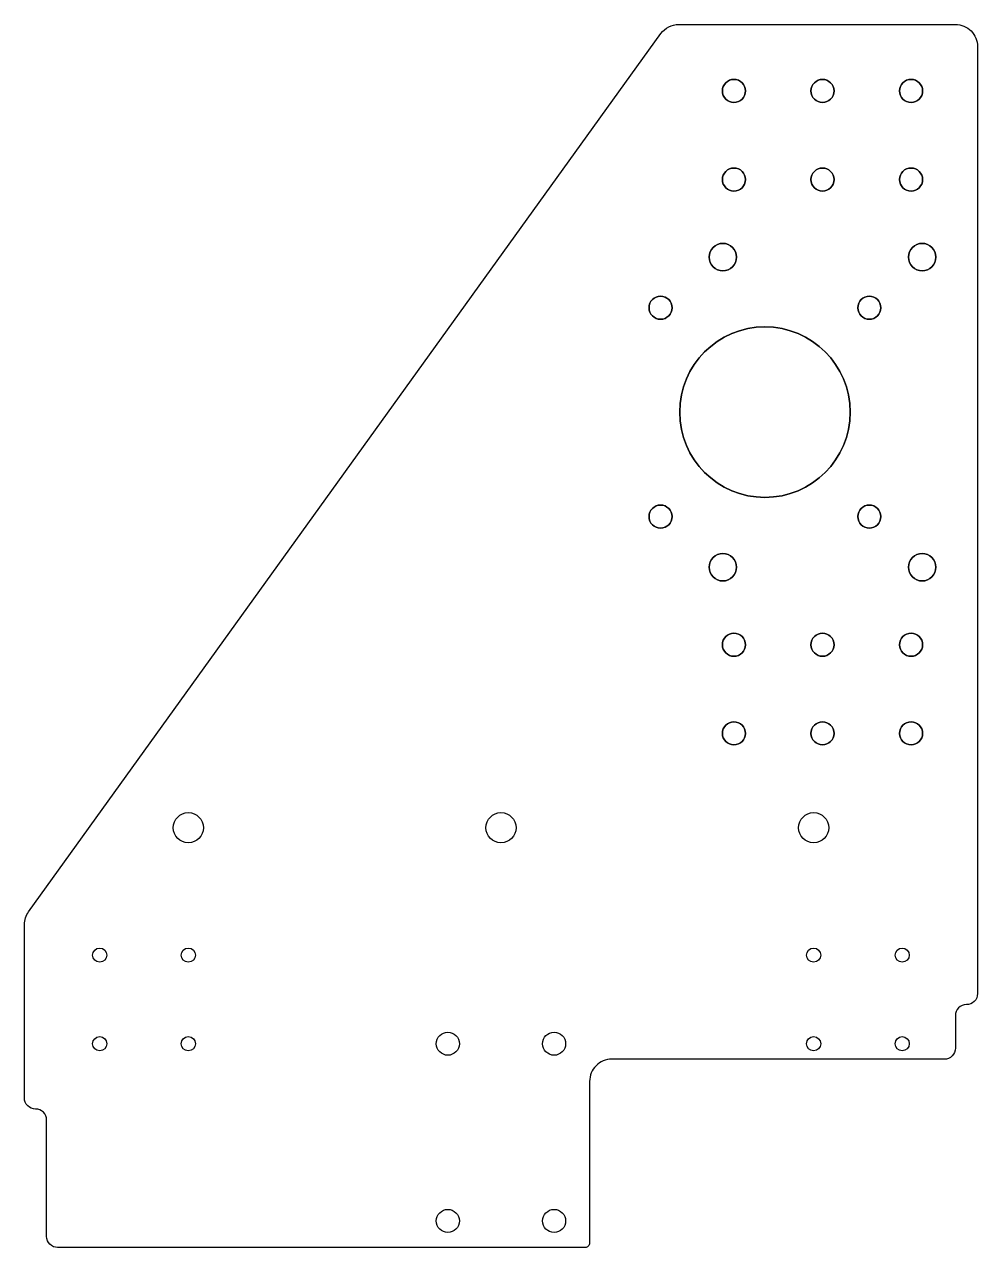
# Model space of a CAD drawing. Header units: millimetres. Extents: x -340 to -125, y 496 to 772.
import ezdxf

# ---------------------------------------------------------------- set-up
doc = ezdxf.new("R2010")
doc.units = ezdxf.units.MM
doc.layers.get('0').update_dxf_attribs({"linetype": 'CONTINUOUS'})

msp = doc.modelspace()

# ---------------------------------------------------------------- linework, layer by layer
msp.add_lwpolyline([(-332.58, 495.65, -0.414214), (-335.08, 498.15), (-335.08, 524.4, 0.414214), (-337.58, 526.9, -0.414214), (-340.08, 529.4), (-340.08, 568.53, -0.157332), (-339.13, 571.45), (-196.39, 769.63, -0.241165), (-192.34, 771.7), (-129.9, 771.7, -0.414214), (-124.9, 766.7), (-124.9, 552.97, -0.414214), (-127.4, 550.47, 0.414214), (-129.9, 547.97), (-129.9, 540.65, -0.414214), (-132.4, 538.15), (-207.49, 538.15, 0.414214), (-212.49, 533.15), (-212.49, 496.65, -0.414214), (-213.49, 495.65)], format="xyb", close=True)
msp.add_lwpolyline([(-332.58, 495.65, -0.414214), (-335.08, 498.15), (-335.08, 524.4, 0.414214), (-337.58, 526.9, -0.414214), (-340.08, 529.4), (-340.08, 568.53, -0.157332), (-339.13, 571.45), (-196.39, 769.63, -0.241165), (-192.34, 771.7), (-129.9, 771.7, -0.414214), (-124.9, 766.7), (-124.9, 552.97, -0.414214), (-127.4, 550.47, 0.414214), (-129.9, 547.97), (-129.9, 540.65, -0.414214), (-132.4, 538.15), (-207.49, 538.15, 0.414214), (-212.49, 533.15), (-212.49, 496.65, -0.414214), (-213.49, 495.65)], format="xyb", close=True)
at = {"extrusion": (5.05857e-29, 7.82668e-24, -1)}
for centre, radius in [((179.9, 756.7, 0), 2.6), ((159.9, 756.7, 0), 2.6), ((139.9, 756.7, 0), 2.6), ((179.9, 736.7, 0), 2.6), ((159.9, 736.7, 0), 2.6), ((139.9, 736.7, 0), 2.6), ((182.4, 719.2, 0), 3.1), ((137.4, 719.2, 0), 3.1), ((196.47, 707.77, 0), 2.6), ((149.33, 707.77, 0), 2.6), ((196.47, 660.63, 0), 2.6), ((149.33, 660.63, 0), 2.6), ((182.4, 649.2, 0), 3.1), ((137.4, 649.2, 0), 3.1), ((179.9, 631.7, 0), 2.6), ((159.9, 631.7, 0), 2.6), ((139.9, 631.7, 0), 2.6), ((179.9, 611.7, 0), 2.6), ((159.9, 611.7, 0), 2.6), ((139.9, 611.7, 0), 2.6)]:
    msp.add_circle(centre, radius, dxfattribs=at)
for centre, radius in [((-179.9, 756.7), 2.6), ((-159.9, 756.7), 2.6), ((-139.9, 756.7), 2.6), ((-179.9, 736.7), 2.6), ((-159.9, 736.7), 2.6), ((-139.9, 736.7), 2.6), ((-182.4, 719.2), 3.1), ((-137.4, 719.2), 3.1), ((-196.47, 707.77), 2.6), ((-149.33, 707.77), 2.6), ((-172.9, 684.2), 19.25), ((-196.47, 660.63), 2.6), ((-149.33, 660.63), 2.6), ((-182.4, 649.2), 3.1), ((-137.4, 649.2), 3.1), ((-179.9, 631.7), 2.6), ((-159.9, 631.7), 2.6), ((-139.9, 631.7), 2.6), ((-179.9, 611.7), 2.6), ((-159.9, 611.7), 2.6), ((-139.9, 611.7), 2.6), ((-303.08, 590.4, 0), 3.4), ((-303.08, 590.4), 3.4), ((-232.49, 590.4, 0), 3.4), ((-232.49, 590.4), 3.4), ((-161.9, 590.4, 0), 3.4), ((-161.9, 590.4), 3.4), ((-323.08, 561.65, 0), 1.6), ((-323.08, 561.65), 1.6), ((-303.08, 561.65, 0), 1.6), ((-303.08, 561.65), 1.6), ((-161.9, 561.65, 0), 1.6), ((-161.9, 561.65), 1.6), ((-141.9, 561.65, 0), 1.6), ((-141.9, 561.65), 1.6), ((-244.49, 541.65, 0), 2.6), ((-244.49, 541.65), 2.6), ((-220.49, 541.65, 0), 2.6), ((-220.49, 541.65), 2.6), ((-323.08, 541.65, 0), 1.6), ((-323.08, 541.65), 1.6), ((-303.08, 541.65, 0), 1.6), ((-303.08, 541.65), 1.6), ((-161.9, 541.65, 0), 1.6), ((-161.9, 541.65), 1.6), ((-141.9, 541.65, 0), 1.6), ((-141.9, 541.65), 1.6), ((-244.49, 501.65, 0), 2.6), ((-244.49, 501.65), 2.6), ((-220.49, 501.65, 0), 2.6), ((-220.49, 501.65), 2.6)]:
    msp.add_circle(centre, radius)
at = {"extrusion": (5.0635e-29, 7.82668e-24, -1)}
msp.add_circle((172.9, 684.2, 0), 19.25, dxfattribs=at)

doc.saveas('drawing.dxf')
